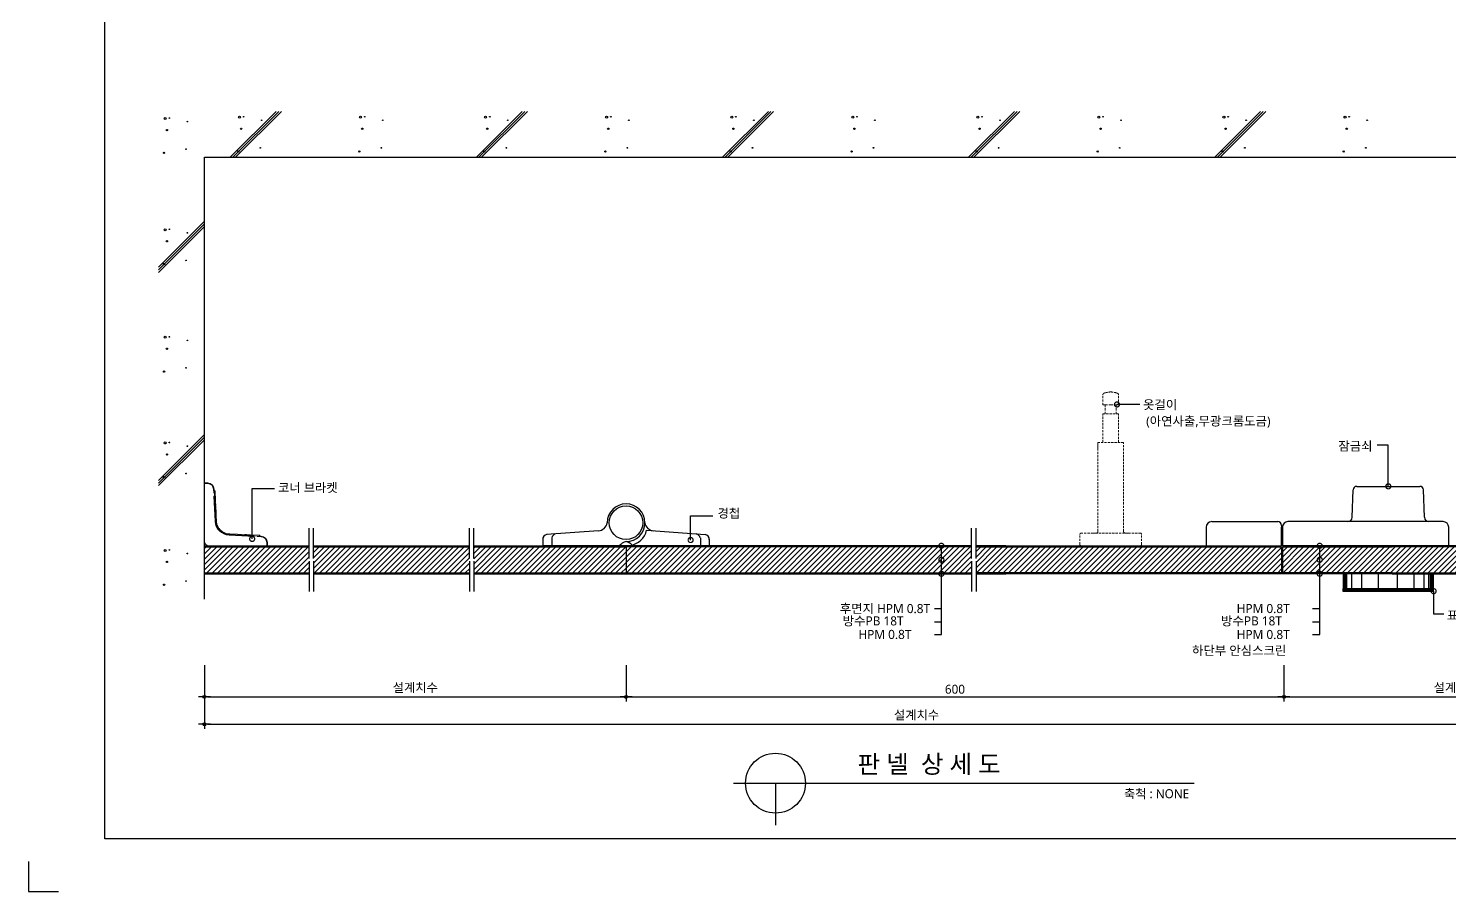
# Model space of a CAD drawing. Extents: x -256 to 8104, y -176 to 5714.
# Drawn here: x -256 to 4488, y -176 to 2705 of the extents above; entities that cross this region are included whole.
import ezdxf
from ezdxf.enums import TextEntityAlignment as Align

# ---------------------------------------------------------------- set-up
doc = ezdxf.new("R2010")
doc.units = 0
doc.header["$LTSCALE"] = 30
doc.linetypes.add('HIDDEN', pattern=[0.375, 0.25, -0.125])
doc.layers.get('0').update_dxf_attribs({"linetype": 'CONTINUOUS'})
doc.layers.get('DEFPOINTS').update_dxf_attribs({"linetype": 'CONTINUOUS'})
for name, color, linetype in [('02---제품선', 4, 'CONTINUOUS'), ('C', 2, 'CONTINUOUS'), ('DIM', 7, 'CONTINUOUS'), ('HID', 9, 'HIDDEN'), ('TIT', 3, 'CONTINUOUS'), ('경첩', 4, 'CONTINUOUS'), ('문자', 3, 'CONTINUOUS'), ('부자재', 4, 'CONTINUOUS'), ('잠금쇠(회전형)', 4, 'CONTINUOUS'), ('치수', 1, 'CONTINUOUS'), ('판넬', 2, 'CONTINUOUS'), ('해치', 8, 'CONTINUOUS')]:
    doc.layers.add(name, color=color, linetype=linetype)
doc.styles.add('돋움', font='malgun.ttf')
doc.dimstyles.new('10', dxfattribs={"dimscale": 10, "dimtxt": 3, "dimasz": 1, "dimexe": 1.5, "dimexo": 2, "dimgap": 1, "dimtad": 1, "dimdec": 0, "dimlunit": 6, "dimtxsty": '돋움', "dimblk": 'DIMDOT', "dimcen": -1, "dimdle": 1.5, "dimclrt": 3, "dimazin": 3, "dimtfac": 1, "dimtdec": 0, "dimtix": 1, "dimtmove": 2, "dimatfit": 3, "dimldrblk": 'DIMDOT', "dimarcsym": 0})
pattern_1 = [(45, (90000, -14000), (-8.980256, 8.980256), [])]

# ---------------------------------------------------------------- blocks, each defined once
blk = doc.blocks.new('DIMDOT')
at = {"linetype": 'Continuous'}
blk.add_line((-2, 0), (2, 0), dxfattribs=at)
for radius in [0.5, 0.25]:
    blk.add_circle((0, 0), radius, dxfattribs=at)
blk = doc.blocks.new('*D1349')
at = {"layer": 'DEFPOINTS', "color": 0}
for p in [(98653.4, -13224.5), (100060.5, -13224.5), (100060.5, -13350.2)]:
    blk.add_point(p, dxfattribs=at)
at = {"layer": 'DIM', "color": 0, "lineweight": -2, "ltscale": 10}
for p, q in [((98653.4, -13244.5), (98653.4, -13365.2)), ((100060.5, -13244.5), (100060.5, -13365.2)), ((98663.4, -13350.2), (100050.5, -13350.2))]:
    blk.add_line(p, q, dxfattribs=at)
at = {"layer": 'DIM', "color": 0, "lineweight": -2, "xscale": 10, "yscale": 10, "zscale": 10, "rotation": 180}
blk.add_blockref('DIMDOT', (98653.4, -13350.2), dxfattribs=at)
at = {"layer": 'DIM', "color": 0, "lineweight": -2, "xscale": 10, "yscale": 10, "zscale": 10}
blk.add_blockref('DIMDOT', (100060.5, -13350.2), dxfattribs=at)
at = {"layer": 'DIM', "color": 3, "insert": (99357, -13320.5), "char_height": 30, "attachment_point": 5, "style": '돋움'}
blk.add_mtext('설계치수', dxfattribs=at)
blk = doc.blocks.new('*D1350')
at = {"layer": 'DEFPOINTS', "color": 0}
for p in [(98653.4, -13224.5), (103407.3, -13224.5), (103407.3, -13441.7)]:
    blk.add_point(p, dxfattribs=at)
at = {"layer": 'DIM', "color": 0, "lineweight": -2, "ltscale": 10}
for p, q in [((98653.4, -13244.5), (98653.4, -13456.7)), ((103407.3, -13244.5), (103407.3, -13456.7)), ((98663.4, -13441.7), (103397.3, -13441.7))]:
    blk.add_line(p, q, dxfattribs=at)
at = {"layer": 'DIM', "color": 0, "lineweight": -2, "xscale": 10, "yscale": 10, "zscale": 10, "rotation": 180}
blk.add_blockref('DIMDOT', (98653.4, -13441.7), dxfattribs=at)
at = {"layer": 'DIM', "color": 0, "lineweight": -2, "xscale": 10, "yscale": 10, "zscale": 10}
blk.add_blockref('DIMDOT', (103407.3, -13441.7), dxfattribs=at)
at = {"layer": 'DIM', "color": 3, "insert": (101030.4, -13412), "char_height": 30, "attachment_point": 5, "style": '돋움'}
blk.add_mtext('설계치수', dxfattribs=at)
blk = doc.blocks.new('_DOTSMALL')
at = {"color": 0, "linetype": 'ByBlock', "const_width": 0.5}
blk.add_lwpolyline([(-0.0625, 0, 1), (0.0625, 0, 1)], format="xyb", close=True, dxfattribs=at)
blk = doc.blocks.new('A$C63EC304E')
at = {"layer": '치수', "color": 1, "xscale": 2.5, "yscale": 2.5, "zscale": 2.5, "rotation": 234.3098741996962}
blk.add_blockref('_DOTSMALL', (0.31, 0.31), dxfattribs=at)
blk = doc.blocks.new('A$C2BC9653E')
at = {"layer": '치수', "xscale": 0.3333333333333333, "yscale": 0.3333333333333333, "zscale": 0.3333333333333333}
blk.add_blockref('A$C63EC304E', (0, 0), dxfattribs=at)
blk = doc.blocks.new('A$C7FC71301')
at = {"layer": '치수', "rotation": 180}
blk.add_blockref('A$C2BC9653E', (0.21, 0.21), dxfattribs=at)
blk = doc.blocks.new('A$C4A20372B')
at = {"layer": '치수'}
blk.add_blockref('A$C7FC71301', (0, 0), dxfattribs=at)
blk = doc.blocks.new('A$C566469F5')
at = {"layer": '치수'}
blk.add_blockref('A$C4A20372B', (0, 0), dxfattribs=at)
blk = doc.blocks.new('A$C7E317CD4')
at = {"layer": '해치', "xscale": 2, "yscale": 2, "zscale": 2}
blk.add_blockref('A$C566469F5', (0, 0), dxfattribs=at)
blk = doc.blocks.new('A$C601D7F27')
at = {"layer": '치수'}
blk.add_blockref('A$C7E317CD4', (0, 0), dxfattribs=at)
blk = doc.blocks.new('A$C38802C08')
at = {"layer": '치수'}
blk.add_blockref('A$C601D7F27', (0, 0), dxfattribs=at)
blk = doc.blocks.new('*D1351')
at = {"layer": 'DEFPOINTS', "color": 0}
for p in [(102256.5, -13224.5), (103407.3, -13224.5), (103407.3, -13350.2)]:
    blk.add_point(p, dxfattribs=at)
at = {"layer": 'DIM', "color": 0, "lineweight": -2, "ltscale": 10}
for p, q in [((102256.5, -13244.5), (102256.5, -13365.2)), ((103407.3, -13244.5), (103407.3, -13365.2)), ((102266.5, -13350.2), (103397.3, -13350.2))]:
    blk.add_line(p, q, dxfattribs=at)
at = {"layer": 'DIM', "color": 0, "lineweight": -2, "xscale": 10, "yscale": 10, "zscale": 10, "rotation": 180}
blk.add_blockref('DIMDOT', (102256.5, -13350.2), dxfattribs=at)
at = {"layer": 'DIM', "color": 0, "lineweight": -2, "xscale": 10, "yscale": 10, "zscale": 10}
blk.add_blockref('DIMDOT', (103407.3, -13350.2), dxfattribs=at)
at = {"layer": 'DIM', "color": 3, "insert": (102831.9, -13320.5), "char_height": 30, "attachment_point": 5, "style": '돋움'}
blk.add_mtext('설계치수', dxfattribs=at)
blk = doc.blocks.new('*D1352')
at = {"layer": 'DEFPOINTS', "color": 0}
for p in [(100060.5, -13224.5), (102256.5, -13224.5), (102256.5, -13350.2)]:
    blk.add_point(p, dxfattribs=at)
at = {"layer": 'DIM', "color": 0, "lineweight": -2, "ltscale": 10}
for p, q in [((100060.5, -13244.5), (100060.5, -13365.2)), ((102256.5, -13244.5), (102256.5, -13365.2)), ((100070.5, -13350.2), (102246.5, -13350.2))]:
    blk.add_line(p, q, dxfattribs=at)
at = {"layer": 'DIM', "color": 0, "lineweight": -2, "xscale": 10, "yscale": 10, "zscale": 10, "rotation": 180}
blk.add_blockref('DIMDOT', (100060.5, -13350.2), dxfattribs=at)
at = {"layer": 'DIM', "color": 0, "lineweight": -2, "xscale": 10, "yscale": 10, "zscale": 10}
blk.add_blockref('DIMDOT', (102256.5, -13350.2), dxfattribs=at)
at = {"layer": 'DIM', "color": 3, "insert": (101158.5, -13324.7), "char_height": 30, "attachment_point": 5, "style": '돋움'}
blk.add_mtext('600', dxfattribs=at)
blk = doc.blocks.new('A$C06B31977')
for p, q in [((1.26, 11.06), (1.26, 21.17)), ((1.26, 10.11), (1.26, 0))]:
    blk.add_line(p, q)
blk = doc.blocks.new('AURA_50', base_point=(98321.5, -13824.2))
at = {"layer": '해치', "transparency": 33554687}
h = blk.add_hatch(dxfattribs=at)
h.set_pattern_fill('ANSI31', color=256, scale=4, style=0)
h.set_pattern_definition(pattern_1)
h.paths.add_polyline_path([(99002.4, -12897.5), (99002.4, -12888), (99002.4, -12849.2), (98653.4, -12849.2), (98653.4, -12935.9), (99002.4, -12935.9)])
h.paths.add_polyline_path([(99017.1, -12897.5), (99017.1, -12888), (99017.1, -12849.2), (99537.5, -12849.2), (99537.5, -12897.5), (99537.5, -12935.9), (99017.1, -12935.9)])
at = {"layer": '해치'}
h = blk.add_hatch(dxfattribs=at)
h.set_pattern_fill('ANSI31', color=256, scale=4)
h.set_pattern_definition(pattern_1)
h.paths.add_polyline_path([(100060.5, -12935.9), (100060.5, -12849.2), (99552.1, -12849.2), (99552.1, -12935.9)])
at = {"layer": '해치', "transparency": 33554687}
h = blk.add_hatch(dxfattribs=at)
h.set_pattern_fill('ANSI31', color=256, scale=4)
h.set_pattern_definition(pattern_1)
h.paths.add_polyline_path([(100060.5, -12849.2), (100060.5, -12935.9), (101113.5, -12935.9), (101113.5, -12894.6, -0.610943), (101111.8, -12891.3, -0.241509), (101113.5, -12890.4), (101113.5, -12849.2)])
h = blk.add_hatch(dxfattribs=at)
h.set_pattern_fill('ANSI31', color=256, scale=4)
h.set_pattern_definition(pattern_1)
h.paths.add_polyline_path([(101214.2, -12849.2), (101113.5, -12849.2), (101113.5, -12890.4, -0.610943), (101115.2, -12893.7, -0.241509), (101113.5, -12894.6), (101113.5, -12935.9), (101214.2, -12935.9)])
h = blk.add_hatch(dxfattribs=at)
h.set_pattern_fill('ANSI31', color=256, scale=4)
h.set_pattern_definition(pattern_1)
h.paths.add_polyline_path([(102248.5, -12935.9), (102248.5, -12849.2), (101328.4, -12849.2), (101228.8, -12849.2), (101228.8, -12888), (101228.8, -12897.5), (101228.8, -12935.9), (101328.4, -12935.9)])
h = blk.add_hatch(dxfattribs=at)
h.set_pattern_fill('ANSI31', color=256, scale=4, style=0)
h.set_pattern_definition(pattern_1)
h.paths.add_polyline_path([(103023.4, -12897.5), (103023.4, -12888), (103023.4, -12849.2), (103407.3, -12849.2), (103407.3, -12935.9), (103023.4, -12935.9)])
edge = h.paths.add_edge_path()
edge.add_line((103008.8, -12897.5), (103008.8, -12888))
edge.add_line((103008.8, -12888), (103008.8, -12849.2))
edge.add_line((103008.8, -12849.2), (102376.3, -12849.2))
edge.add_line((102376.3, -12849.2), (102376.3, -12890.4))
edge.add_arc((102376.3, -12892.5), 2.08, -35.6901, 90, ccw=False)
edge.add_arc((102376.3, -12892.5), 2.08, 270, 324.3099, ccw=False)
edge.add_line((102376.3, -12894.6), (102376.3, -12935.9))
edge.add_line((102376.3, -12935.9), (103008.8, -12935.9))
edge.add_line((103008.8, -12935.9), (103008.8, -12897.5))
h.paths.add_polyline_path([(102251.5, -12849.2), (102251.5, -12935.9), (102376.3, -12935.9), (102376.3, -12894.6, -0.610943), (102374.6, -12891.3, -0.241509), (102376.3, -12890.4), (102376.3, -12849.2)])
h.paths.add_polyline_path([(103825, -12849.2), (103407.3, -12849.2), (103407.3, -12935.9), (103825, -12935.9)])
for p, q in [((98653.4, -11548.8), (103825, -11548.8)), ((98653.4, -13023.8), (98653.4, -11548.8))]:
    blk.add_line(p, q)
at = {"color": 2}
for p, q in [((100060.5, -12845.9), (100060.5, -12939.2)), ((102248.5, -12849.2), (102248.5, -12935.9)), ((102251.5, -12849.2), (102251.5, -12935.9)), ((98065.6, -13900), (98065.6, -14000)), ((98065.6, -13900), (98065.6, -14000)), ((98065.6, -13900), (98065.6, -14000)), ((98065.6, -13900), (98065.6, -14000)), ((98065.6, -14000), (98165.6, -14000))]:
    blk.add_line(p, q, dxfattribs=at)
for points in [[(98320.8, -8285.8), (105573.1, -8285.8), (105573.1, -13824.2), (98320.8, -13824.2)], [(98320.8, -8285.8), (105573.1, -8285.8), (105573.1, -13824.2), (98320.8, -13824.2)], [(98320.8, -8285.8), (106302.7, -8285.8), (106302.7, -13824.2), (98320.8, -13824.2)]]:
    blk.add_lwpolyline(points, close=True, dxfattribs=at)
at = {"layer": '02---제품선'}
for p, q in [((102484.1, -12750.7), (102487.3, -12659.3)), ((102499.7, -12647.4), (102710.3, -12647.4)), ((102725.9, -12750.7), (102722.7, -12659.3)), ((101997.2, -12783.8), (101997.2, -12845.9)), ((102015.8, -12765.2), (102236, -12765.2)), ((102248.5, -12777.6), (102248.5, -12845.9)), ((102248.5, -12845.9), (102248.5, -12783.8)), ((102251.5, -12783.8), (102251.5, -12845.9)), ((102456.2, -12765.2), (102270.1, -12765.2)), ((102469.2, -12765.2), (102456.2, -12765.2)), ((102740.9, -12765.2), (102469.2, -12765.2)), ((102788, -12765.2), (102740.9, -12765.2)), ((102806.6, -12845.9), (102806.6, -12783.8)), ((101997.2, -12845.9), (102248.5, -12845.9)), ((102806.6, -12845.9), (102251.5, -12845.9))]:
    blk.add_line(p, q, dxfattribs=at)
for centre, radius, start, end in [((102499.7, -12659.8), 12.4, 90, 178), ((102710.3, -12659.8), 12.4, 2, 90), ((102469.2, -12750.2), 15, 270, 358), ((102740.9, -12750.2), 15, 182, 270), ((102015.8, -12783.8), 18.6, 90, 180), ((102236, -12777.6), 12.4, 0, 90), ((102270.1, -12783.8), 18.6, 90, 180), ((102788, -12783.8), 18.6, 0, 90)]:
    blk.add_arc(centre, radius, start, end, dxfattribs=at)
at = {"layer": 'C'}
for p, q in [((98653.4, -12849.2), (99002.4, -12849.2)), ((99017.1, -12849.2), (99537.5, -12849.2)), ((99552.1, -12849.2), (100060.5, -12849.2)), ((101214.2, -12849.2), (100060.5, -12849.2)), ((101228.8, -12849.2), (102248.5, -12849.2)), ((101328.4, -12849.2), (101228.8, -12849.2)), ((102251.5, -12849.2), (102618.5, -12849.2)), ((103008.8, -12849.2), (102618.5, -12849.2)), ((98653.4, -12935.9), (99002.4, -12935.9)), ((99017.1, -12935.9), (99537.5, -12935.9)), ((99552.1, -12935.9), (100076.7, -12935.9)), ((100060.5, -12935.9), (101214.2, -12935.9)), ((102248.5, -12935.9), (101228.8, -12935.9)), ((101228.8, -12935.9), (101328.4, -12935.9)), ((102618.5, -12935.9), (102251.5, -12935.9)), ((102618.5, -12935.9), (103008.8, -12935.9))]:
    blk.add_line(p, q, dxfattribs=at)
at = {"layer": 'HID', "lineweight": 15}
for p, q in [((101652.6, -12375.7), (101652.6, -12340.2)), ((101652.6, -12375.7), (101660.5, -12375.7)), ((101660.5, -12375.7), (101678.5, -12375.7)), ((101660.5, -12375.7), (101660.5, -12405.5)), ((101696.6, -12375.7), (101678.5, -12375.7)), ((101704.5, -12375.7), (101696.6, -12375.7)), ((101696.6, -12375.7), (101696.6, -12405.5)), ((101704.5, -12375.7), (101704.5, -12340.2)), ((101652.6, -12500.6), (101652.6, -12405.5)), ((101704.5, -12405.5), (101652.6, -12405.5)), ((101704.5, -12500.6), (101704.5, -12405.5)), ((101721.2, -12500.6), (101635.8, -12500.6)), ((101635.8, -12524.3), (101635.8, -12500.6)), ((101635.8, -12798.2), (101635.8, -12500.6)), ((101721.2, -12798.2), (101721.2, -12500.6)), ((101575.3, -12840.9), (101575.3, -12808.2)), ((101630.8, -12803.2), (101580.3, -12803.2)), ((101736.2, -12803.2), (101620.8, -12803.2)), ((101726.2, -12803.2), (101776.7, -12803.2)), ((101781.7, -12840.9), (101781.7, -12808.2)), ((101776.7, -12845.9), (101580.3, -12845.9)), ((102330.1, -12845.9), (102361.8, -12845.9)), ((102361.8, -12845.9), (102551.8, -12845.9))]:
    blk.add_line(p, q, dxfattribs=at)
for centre, radius, start, end in [((101683.5, -12417.6), 85.6, 93.3455, 106.4545), ((101673.5, -12417.6), 85.6, 73.5455, 86.6545), ((101661.3, -12345.4), 10.2, 101.3021, 148.9655), ((101695.8, -12345.4), 10.2, 31.0345, 78.6979), ((101580.3, -12808.2), 5, 90, 180), ((101630.8, -12798.2), 5, 270, 0), ((101726.2, -12798.2), 5, 180, 270), ((101776.7, -12808.2), 5, 0, 90), ((101580.3, -12840.9), 5, 180, 270), ((101776.7, -12840.9), 5, 270, 0)]:
    blk.add_arc(centre, radius, start, end, dxfattribs=at)
at = {"layer": 'TIT', "color": 7}
for p, q in [((100419.5, -13638.1), (101957.3, -13638.1)), ((100559.5, -13638.1), (100559.5, -13778.1))]:
    blk.add_line(p, q, dxfattribs=at)
blk.add_circle((100559.5, -13638.1), 100, dxfattribs=at)
at = {"layer": '경첩', "color": 4, "linetype": 'Continuous', "lineweight": 15}
for p, q in [((98653.4, -12635.9), (98664, -12635.9)), ((98653.4, -12638.2), (98653.4, -12635.9)), ((98653.4, -12658.3), (98653.4, -12638.2)), ((98664, -12638.2), (98653.4, -12638.2)), ((98653.4, -12661.5), (98653.4, -12659.2)), ((98653.4, -12661.5), (98653.4, -12831.9)), ((98664, -12638.2), (98664, -12635.9)), ((98684.3, -12670.4), (98683.6, -12656.9)), ((98685.9, -12656.8), (98687, -12680.1)), ((98687.7, -12661.4), (98686.2, -12662.9)), ((98688.7, -12763.9), (98684.7, -12680.2)), ((98688.8, -12666.9), (98686.5, -12669.2)), ((98687, -12680.1), (98691, -12763.8)), ((98690, -12692.2), (98687.7, -12694.4)), ((98690.3, -12698.5), (98688, -12700.7)), ((98690.4, -12701.6), (98688.2, -12703.8)), ((98690.7, -12707.9), (98688.5, -12710.1)), ((98690.8, -12711.1), (98688.6, -12713.3)), ((98688.8, -12666.9), (98690, -12692.2)), ((98690.4, -12701.6), (98690.7, -12707.9)), ((98690.8, -12711.1), (98692.1, -12737.8)), ((98692.1, -12737.8), (98689.9, -12740.1)), ((98692.1, -12737.9), (98689.9, -12740.2)), ((98692.3, -12741.9), (98690.1, -12744.1)), ((98692.4, -12744.1), (98690.2, -12746.3)), ((98692.8, -12752.7), (98690.6, -12754.9)), ((98692.8, -12753.6), (98690.6, -12755.8)), ((98693, -12756.8), (98690.8, -12759)), ((98693, -12757.7), (98690.8, -12759.9)), ((98692.1, -12737.9), (98692.3, -12741.9)), ((98692.4, -12744.1), (98692.8, -12752.7)), ((98692.8, -12752.7), (98692.8, -12753.6)), ((98692.8, -12753.6), (98693, -12756.8)), ((98693, -12756.8), (98693, -12757.7)), ((98693, -12757.7), (98693.3, -12763.7)), ((98693.5, -12766.2), (98691.4, -12768.3)), ((98693.8, -12768.3), (98691.8, -12770.3)), ((98694.4, -12771.7), (98692.5, -12773.7)), ((98692.6, -12773.7), (98694.5, -12771.8)), ((98695.9, -12776.6), (98694.1, -12778.4)), ((98697.4, -12780.4), (98695.7, -12782.1)), ((98698.5, -12782.6), (98696.8, -12784.3)), ((98701, -12786.7), (98699.3, -12788.4)), ((98702.4, -12788.6), (98700.7, -12790.3)), ((98712.6, -12798.2), (98710.9, -12799.9)), ((98714.6, -12799.5), (98712.9, -12801.2)), ((98718.9, -12801.8), (98717.1, -12803.6)), ((98721.2, -12802.8), (98719.4, -12804.6)), ((98726.1, -12804.5), (98724.2, -12806.4)), ((98735.4, -12808.3), (98819.2, -12812.2)), ((98735.5, -12805.9), (98737.8, -12806)), ((98735.5, -12805.9), (98791.3, -12808.6)), ((98737.8, -12806), (98735.5, -12808.3)), ((98791.3, -12808.6), (98789.1, -12810.8)), ((98667.4, -12845.9), (98837.7, -12845.9)), ((98819.1, -12814.5), (98735.3, -12810.6)), ((98797.6, -12808.9), (98795.4, -12811.1)), ((98800.8, -12809), (98798.6, -12811.2)), ((98807.1, -12809.3), (98804.9, -12811.5)), ((98807.1, -12809.3), (98837.1, -12810.7)), ((98819.2, -12812.2), (98842.5, -12813.3)), ((98842.4, -12815.6), (98828.9, -12815)), ((98837.9, -12811.5), (98836.4, -12813)), ((98837.9, -12811.5), (98837.1, -12810.7)), ((98840.1, -12845.9), (98837.7, -12845.9)), ((98861.1, -12845.9), (98841, -12845.9)), ((98861.1, -12845.9), (98861.1, -12835.2)), ((98861.1, -12835.2), (98863.4, -12835.2)), ((98863.4, -12845.9), (98861.1, -12845.9)), ((98863.4, -12835.2), (98863.4, -12845.9))]:
    blk.add_line(p, q, dxfattribs=at)
at = {"layer": '경첩', "color": 4, "linetype": 'Continuous', "lineweight": 15, "flags": 128}
for points in [[(98683.6, -12656.9), (98684.1, -12656.8), (98684.5, -12656.8), (98684.9, -12656.8), (98685.3, -12656.8), (98685.6, -12656.8), (98685.8, -12656.8), (98685.9, -12656.8), (98685.9, -12656.8)], [(98688.5, -12662.2), (98688.4, -12662), (98688.2, -12661.8), (98688.1, -12661.7), (98687.9, -12661.6), (98687.9, -12661.5), (98687.8, -12661.4), (98687.8, -12661.4), (98687.7, -12661.4)], [(98688.5, -12662.2), (98688.6, -12663.2), (98688.6, -12664.3), (98688.7, -12665.6), (98688.8, -12666.9)], [(98687, -12680.1), (98687, -12680.1), (98686.9, -12680.1), (98686.7, -12680.1), (98686.4, -12680.1), (98686, -12680.1), (98685.6, -12680.2), (98685.2, -12680.2), (98684.7, -12680.2)], [(98690, -12692.2), (98690, -12693.4), (98690.1, -12694.6), (98690.1, -12695.7), (98690.2, -12696.6), (98690.2, -12697.4), (98690.2, -12698), (98690.2, -12698.3), (98690.3, -12698.5)], [(98692.1, -12737.8), (98692.1, -12737.9), (98692.1, -12737.9)], [(98692.3, -12741.9), (98692.3, -12742.6), (98692.4, -12743.3), (98692.4, -12744.1)], [(98691, -12763.8), (98691, -12763.8), (98690.8, -12763.8), (98690.6, -12763.9), (98690.3, -12763.9), (98690, -12763.9), (98689.6, -12763.9), (98689.1, -12763.9), (98688.7, -12763.9)], [(98693.5, -12766.2), (98693.7, -12767.7), (98693.8, -12768.3)], [(98694.4, -12771.7), (98694.4, -12771.7), (98694.4, -12771.7)], [(98735.4, -12808.3), (98735.4, -12808.3), (98735.4, -12808.4), (98735.4, -12808.6), (98735.4, -12808.9), (98735.4, -12809.3), (98735.3, -12809.7), (98735.3, -12810.1), (98735.3, -12810.6)], [(98791.3, -12808.6), (98792.4, -12808.6), (98793.5, -12808.7), (98794.5, -12808.7), (98795.4, -12808.7), (98796.2, -12808.8), (98796.8, -12808.8), (98797.3, -12808.8), (98797.5, -12808.8), (98797.6, -12808.9)], [(98800.8, -12809), (98800.9, -12809), (98801.3, -12809), (98801.9, -12809.1), (98802.6, -12809.1), (98803.6, -12809.1), (98804.7, -12809.2), (98805.9, -12809.2), (98807.1, -12809.3)], [(98819.2, -12812.2), (98819.2, -12812.2), (98819.2, -12812.4), (98819.1, -12812.6), (98819.1, -12812.9), (98819.1, -12813.2), (98819.1, -12813.6), (98819.1, -12814.1), (98819.1, -12814.5)], [(98842.4, -12815.6), (98842.4, -12815.2), (98842.4, -12814.7), (98842.4, -12814.3), (98842.5, -12814), (98842.5, -12813.7), (98842.5, -12813.5), (98842.5, -12813.3), (98842.5, -12813.3)]]:
    blk.add_lwpolyline(points, dxfattribs=at)
at = {"layer": '경첩', "color": 4, "linetype": 'Continuous', "lineweight": 15}
for centre, radius, start, end in [((98664, -12657.8), 21.9, 2.6983, 90), ((98664, -12657.8), 19.6, 2.6983, 90), ((98737.6, -12761.6), 49, 182.6983, 267.3017), ((98737.6, -12761.6), 46.7, 182.6983, 267.3017), ((98737.6, -12761.6), 44.3, 182.6983, 185.9088), ((98737.6, -12761.6), 44.3, 188.6056, 193.1623), ((98737.6, -12761.6), 44.3, 193.2431, 199.766), ((98737.6, -12761.6), 44.3, 199.766, 204.9948), ((98737.6, -12761.6), 44.3, 208.1736, 214.3849), ((98737.6, -12761.6), 44.3, 214.3855, 217.4388), ((98737.6, -12761.6), 44.3, 217.4392, 235.6151), ((98737.6, -12761.7), 44.3, 235.6142, 238.7009), ((98737.6, -12761.6), 44.3, 238.7002, 245.0052), ((98737.6, -12761.6), 44.3, 248.2494, 255.0002), ((98737.6, -12761.6), 44.3, 255, 267.3017), ((98667.4, -12831.9), 14, 180, 270), ((98841.5, -12835.2), 19.6, 0, 87.3017), ((98841.5, -12835.2), 21.9, 0, 87.3017)]:
    blk.add_arc(centre, radius, start, end, dxfattribs=at)
at = {"layer": '부자재'}
for p, q in [((99968.3, -12795.8), (99795.5, -12807.9)), ((100129.3, -12793.9), (100325.2, -12807.8)), ((99782.5, -12823.8), (99782.5, -12845.9)), ((100060.5, -12845.9), (99782.5, -12845.9)), ((99812.5, -12819.7), (99812.5, -12845.9)), ((100074.7, -12845.9), (100338.6, -12845.9)), ((100308.6, -12819.7), (100308.6, -12845.9)), ((100338.6, -12823.8), (100338.6, -12845.9))]:
    blk.add_line(p, q, dxfattribs=at)
at = {"layer": '부자재', "color": 1}
blk.add_circle((100060.5, -12768.9), 56.2, dxfattribs=at)
at = {"layer": '부자재'}
for centre, radius, start, end in [((100060.5, -12768.9), 63, 270, 180), ((99799.2, -12824.2), 16.8, 101.7765, 181.6712), ((99832.9, -12825.3), 21.2, 113.4077, 164.5497), ((99966.7, -12764.8), 31, 272.9231, 352.4724), ((100062.7, -12777.2), 68.6, 280.084, 345.9792), ((100154.3, -12764.8), 31, 187.5276, 267.0769), ((100288.1, -12825.3), 21.2, 15.4503, 67.3004), ((100321.8, -12824.2), 16.8, 358.3288, 78.2235), ((100069.1, -12870.4), 39.5, 102.5267, 141.5475), ((100051.9, -12870.4), 39.5, 43.1003, 77.4733)]:
    blk.add_arc(centre, radius, start, end, dxfattribs=at)
at = {"layer": '잠금쇠(회전형)', "linetype": 'Continuous', "lineweight": 15}
for p, q in [((102454.8, -12939.9), (102755.2, -12939.9)), ((102454.8, -12939.9), (102454.8, -12988.2)), ((102455.7, -12939.9), (102455.7, -12988.2)), ((102755.2, -12939.9), (102755.2, -12988.2)), ((102453.8, -12988.2), (102756.2, -12988.2)), ((102453.8, -12997.5), (102453.8, -12988.2)), ((102453.8, -12997.2), (102756.2, -12997.2)), ((102756.2, -12997.5), (102756.2, -12988.2))]:
    blk.add_line(p, q, dxfattribs=at)
at = {"layer": '치수'}
for p, q in [((101775.5, -12374.3), (101699.4, -12374.3)), ((102605, -12510.1), (102568.4, -12510.1)), ((102605, -12647.4), (102605, -12510.1)), ((98812.9, -12654.2), (98887, -12654.2)), ((98812.9, -12822.6), (98812.9, -12654.2)), ((100276.1, -12826.6), (100276.1, -12745.7)), ((100276.1, -12745.7), (100350.3, -12745.7)), ((101113.5, -13142.4), (101113.5, -12845.9)), ((102376.3, -13142.4), (102376.3, -12845.9)), ((102756.2, -12997.5), (102756.2, -13073.2)), ((101089.7, -13055.6), (101113.5, -13055.6)), ((102352.5, -13055.6), (102376.3, -13055.6)), ((102756.2, -13073.2), (102790.5, -13073.2)), ((101089.7, -13099.2), (101113.5, -13099.2)), ((102352.5, -13099.2), (102376.3, -13099.2)), ((101089.7, -13142.4), (101113.5, -13142.4)), ((102352.5, -13142.4), (102376.3, -13142.4))]:
    blk.add_line(p, q, dxfattribs=at)
at = {"layer": '판넬', "color": 1}
for p, q in [((98653.4, -12845.9), (99002.4, -12845.9)), ((99017.1, -12845.9), (99537.5, -12845.9)), ((99552.1, -12845.9), (100040.1, -12845.9)), ((101214.2, -12845.9), (100060.5, -12845.9)), ((101228.8, -12845.9), (102246.5, -12845.9)), ((101328.4, -12845.9), (101228.8, -12845.9)), ((102256.5, -12845.9), (102618.5, -12845.9)), ((103008.8, -12845.9), (102618.5, -12845.9)), ((98653.4, -12939.2), (99002.4, -12939.2)), ((99017.1, -12939.2), (99537.5, -12939.2)), ((99552.1, -12939.2), (100080.1, -12939.2)), ((100060.5, -12939.2), (101214.2, -12939.2)), ((102251.5, -12939.2), (101228.8, -12939.2)), ((101228.8, -12939.2), (101328.4, -12939.2)), ((102618.5, -12939.2), (102251.5, -12939.2)), ((102618.5, -12939.2), (103008.8, -12939.2))]:
    blk.add_line(p, q, dxfattribs=at)
at = {"layer": '해치'}
for p, q in [((98739.3, -11548.8), (98892.4, -11395.7)), ((98757, -11548.8), (98910.1, -11395.7)), ((99560.9, -11548.8), (99714, -11395.7)), ((99578.5, -11548.8), (99731.7, -11395.7)), ((100382.5, -11548.8), (100535.6, -11395.7)), ((100400.1, -11548.8), (100553.2, -11395.7)), ((101204, -11548.8), (101357.2, -11395.7)), ((101221.7, -11548.8), (101374.8, -11395.7)), ((102025.6, -11548.8), (102178.7, -11395.7)), ((102043.3, -11548.8), (102196.4, -11395.7)), ((98500.3, -11915.7), (98653.4, -11762.6)), ((98500.3, -11933.4), (98653.4, -11780.2)), ((98500.3, -12627.4), (98653.4, -12474.2)), ((98500.3, -12645), (98653.4, -12491.9)), ((102457.6, -12939.9), (102457.6, -12988.2)), ((102460.6, -12939.9), (102460.6, -12988.2)), ((102465.7, -12939.9), (102465.7, -12988.2)), ((102482, -12939.9), (102482, -12988.2)), ((102515.4, -12939.9), (102515.4, -12988.2)), ((102570.9, -12939.9), (102570.9, -12988.2)), ((102634.6, -12939.9), (102634.6, -12988.2)), ((102690.1, -12939.9), (102690.1, -12988.2)), ((102723.5, -12939.9), (102723.5, -12988.2)), ((102739.8, -12939.9), (102739.8, -12988.2)), ((102744.3, -12939.9), (102744.3, -12988.2)), ((102749.5, -12939.9), (102749.5, -12988.2)), ((102752.5, -12939.9), (102752.5, -12988.2)), ((102754.3, -12939.9), (102754.3, -12988.2)), ((102453.8, -12991.3), (102756.2, -12991.3)), ((102453.8, -12992.8), (102756.2, -12992.8)), ((102453.8, -12994.4), (102756.2, -12994.4)), ((102453.8, -12995.3), (102756.2, -12995.3)), ((102453.8, -12996.2), (102756.2, -12996.2)), ((102453.8, -12997.5), (102756.2, -12997.5))]:
    blk.add_line(p, q, dxfattribs=at)
at = {"layer": '해치', "color": 2}
for p, q in [((98748.1, -11548.8), (98901.3, -11395.7)), ((99569.7, -11548.8), (99722.8, -11395.7)), ((100391.3, -11548.8), (100544.4, -11395.7)), ((101212.9, -11548.8), (101366, -11395.7)), ((102034.4, -11548.8), (102187.6, -11395.7)), ((98500.3, -11924.5), (98653.4, -11771.4)), ((98500.3, -12636.2), (98653.4, -12483))]:
    blk.add_line(p, q, dxfattribs=at)
at = {"layer": '해치'}
for centre, radius in [((98522.4, -11419.7), 3.36), ((98536.3, -11418.1), 1.12), ((98596.3, -11430), 1.12), ((98770.2, -11415.3), 3.36), ((98784.1, -11413.7), 1.12), ((98844.1, -11425.6), 1.12), ((99174.3, -11415.3), 3.36), ((99188.2, -11413.7), 1.12), ((99248.2, -11425.6), 1.12), ((99591.8, -11415.3), 3.36), ((99605.7, -11413.7), 1.12), ((99665.7, -11425.6), 1.12), ((99995.8, -11415.3), 3.36), ((100009.7, -11413.7), 1.12), ((100069.7, -11425.6), 1.12), ((100413.4, -11415.3), 3.36), ((100427.3, -11413.7), 1.12), ((100487.3, -11425.6), 1.12), ((100817.4, -11415.3), 3.36), ((100831.3, -11413.7), 1.12), ((100891.3, -11425.6), 1.12), ((101235, -11415.3), 3.36), ((101248.9, -11413.7), 1.12), ((101308.9, -11425.6), 1.12), ((101639, -11415.3), 3.36), ((101652.9, -11413.7), 1.12), ((101712.9, -11425.6), 1.12), ((102056.5, -11415.3), 3.36), ((102070.4, -11413.7), 1.12), ((102130.4, -11425.6), 1.12), ((102460.6, -11415.3), 3.36), ((102474.4, -11413.7), 1.12), ((102534.4, -11425.6), 1.12), ((98528, -11458), 2.24), ((98775.8, -11453.6), 2.24), ((99179.9, -11453.6), 2.24), ((99597.4, -11453.6), 2.24), ((100001.4, -11453.6), 2.24), ((100419, -11453.6), 2.24), ((100823, -11453.6), 2.24), ((101240.6, -11453.6), 2.24), ((101644.6, -11453.6), 2.24), ((102062.1, -11453.6), 2.24), ((102466.2, -11453.6), 2.24), ((98591.8, -11521.8), 1.12), ((98766.2, -11529.7), 2.24), ((98839.7, -11517.4), 1.12), ((99170.2, -11529.7), 2.24), ((99243.7, -11517.4), 1.12), ((99587.8, -11529.7), 2.24), ((99661.2, -11517.4), 1.12), ((99991.8, -11529.7), 2.24), ((100065.2, -11517.4), 1.12), ((100409.4, -11529.7), 2.24), ((100482.8, -11517.4), 1.12), ((100813.4, -11529.7), 2.24), ((100886.8, -11517.4), 1.12), ((101230.9, -11529.7), 2.24), ((101304.4, -11517.4), 1.12), ((101635, -11529.7), 2.24), ((101708.4, -11517.4), 1.12), ((102052.5, -11529.7), 2.24), ((102126, -11517.4), 1.12), ((102456.5, -11529.7), 2.24), ((102530, -11517.4), 1.12), ((98518.4, -11534.1), 2.24), ((98522.4, -11791), 3.36), ((98536.3, -11789.4), 1.12), ((98596.3, -11801.3), 1.12), ((98528, -11829.3), 2.24), ((98518.4, -11905.4), 2.24), ((98591.8, -11893.1), 1.12), ((98522.4, -12149.7), 3.36), ((98528, -12188), 2.24), ((98536.3, -12148.1), 1.12), ((98596.3, -12160), 1.12), ((98518.4, -12264.1), 2.24), ((98591.8, -12251.8), 1.12), ((98522.4, -12502.6), 3.36), ((98536.3, -12501), 1.12), ((98596.3, -12513), 1.12), ((98528, -12541), 2.24), ((98518.4, -12617), 2.24), ((98591.8, -12604.7), 1.12), ((98522.4, -12861.3), 3.36), ((98528, -12899.6), 2.24), ((98536.3, -12859.7), 1.12), ((98596.3, -12871.7), 1.12), ((98518.4, -12975.7), 2.24), ((98591.8, -12963.4), 1.12)]:
    blk.add_circle(centre, radius, dxfattribs=at)
at = {"xscale": 10, "yscale": 10, "zscale": 10}
for p in [(98989.9, -12998.6), (99004.5, -12998.6), (99524.9, -12998.6), (99539.6, -12998.6), (101201.6, -12998.6), (101216.3, -12998.6)]:
    blk.add_blockref('A$C06B31977', p, dxfattribs=at)
at = {"layer": '치수', "xscale": 20, "yscale": 20, "zscale": 20}
for p in [(98808.2, -12827), (100271.9, -12830.8)]:
    blk.add_blockref('A$C38802C08', p, dxfattribs=at)
at = {"layer": '해치', "yscale": 20, "zscale": 20}
for p, xscale in [((101703.6, -12378.4), -20), ((102600.9, -12651.5), 20), ((102752.1, -13001.6), 20)]:
    blk.add_blockref('A$C38802C08', p, dxfattribs=dict(at, xscale=xscale))
at = {"layer": '해치', "xscale": 20, "yscale": 20, "zscale": 20, "rotation": 90}
for p in [(101117.5, -12850), (102380.3, -12850), (101117.6, -12896.7), (102380.5, -12896.7), (101117.5, -12943.4), (102380.3, -12943.4)]:
    blk.add_blockref('A$C38802C08', p, dxfattribs=at)
at = {"layer": 'TIT', "style": '돋움'}
blk.add_text('판 넬  상 세 도', height=60, dxfattribs=at).set_placement((101311.3, -13604.5), align=Align.RIGHT)
blk.add_text('축척 : NONE', height=30, dxfattribs=at).set_placement((101722.7, -13688.3))
at = {"layer": '문자', "style": '돋움'}
for s, height, p in [('옷걸이', 30.34, (101843.3, -12374.4)), ('(아연사출,무광크롬도금)', 30.337, (102004.4, -12430.8)), ('잠금쇠', 30.34, (102495.2, -12512.5)), ('후면지 HPM 0.8T', 30.337, (100924.7, -13054.9)), ('HPM 0.8T', 30.34, (102187.5, -13055.2)), ('방수PB 18T', 30.34, (100885.5, -13096.1)), ('방수PB 18T', 30.34, (102148.4, -13096.1)), ('표시창', 30.34, (102857.4, -13077.1)), ('HPM 0.8T', 30.34, (100924.7, -13141.7)), ('HPM 0.8T', 30.34, (102187.5, -13141.9)), ('하단부 안심스크린', 30.34, (102107.1, -13194.8))]:
    blk.add_text(s, height=height, dxfattribs=at).set_placement(p, align=Align.MIDDLE)
for s, p in [('코너 브라켓', (98899.2, -12666.5)), ('경첩', (100365.9, -12752))]:
    blk.add_text(s, height=30, dxfattribs=at).set_placement(p)
at = {"layer": 'DIM', "ltscale": 10}
for base, p1, p2, text, picture, middle in [((100060.5, -13350.2), (98653.4, -13224.5), (100060.5, -13224.5), '설계치수', '*D1349', (99357, -13320.5)), ((103407.3, -13441.7), (98653.4, -13224.5), (103407.3, -13224.5), '설계치수', '*D1350', (101030.4, -13412)), ((102256.5, -13350.2), (100060.5, -13224.5), (102256.5, -13224.5), '600', '*D1352', (101158.5, -13324.7)), ((103407.3, -13350.2), (102256.5, -13224.5), (103407.3, -13224.5), '설계치수', '*D1351', (102831.9, -13320.5))]:
    dim = blk.add_linear_dim(base=base, p1=p1, p2=p2, text=text, dimstyle='10', override={"dimtxsty": '돋움'}, dxfattribs=at)
    dim.commit()
    dim.dimension.update_dxf_attribs({"geometry": picture, "text_midpoint": middle})

msp = doc.modelspace()

# ---------------------------------------------------------------- block references
msp.add_blockref('AURA_50', (0, 0))

doc.saveas('drawing.dxf')
